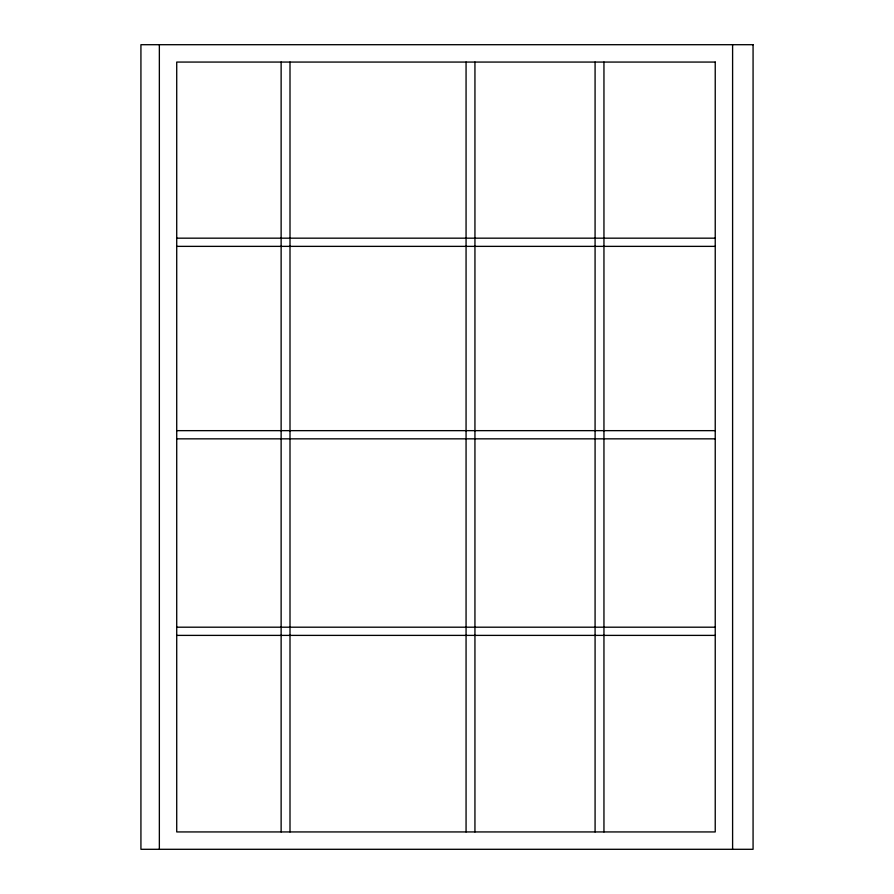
<?xml version="1.0" encoding="UTF-8"?>
<svg xmlns="http://www.w3.org/2000/svg" width="894" height="894" viewBox="0 0 894 894"><rect width="100%" height="100%" fill="white"/><g stroke="black" fill="none" stroke-linecap="round" stroke-linejoin="round"><path stroke-width="1.34" d="M176.721 238.173L715.234 238.173M176.721 246.364L715.234 246.364M176.721 430.651L715.234 430.651M176.721 438.842L715.234 438.842M176.721 627.197L715.234 627.197M176.721 635.388L715.234 635.388M732.599 44.7L732.599 849.3M603.953 62.066L603.953 831.934M595.08 62.066L595.08 831.934M474.938 62.066L474.938 831.934M466.065 62.066L466.065 831.934M290.002 62.066L290.002 831.934M281.129 62.066L281.129 831.934M159.355 44.7L159.355 849.3M753.072 44.7L140.928 44.7L140.928 849.3L753.072 849.3L753.072 44.7M715.234 62.066L176.721 62.066L176.721 831.934L715.234 831.934L715.234 62.066"/></g></svg>
